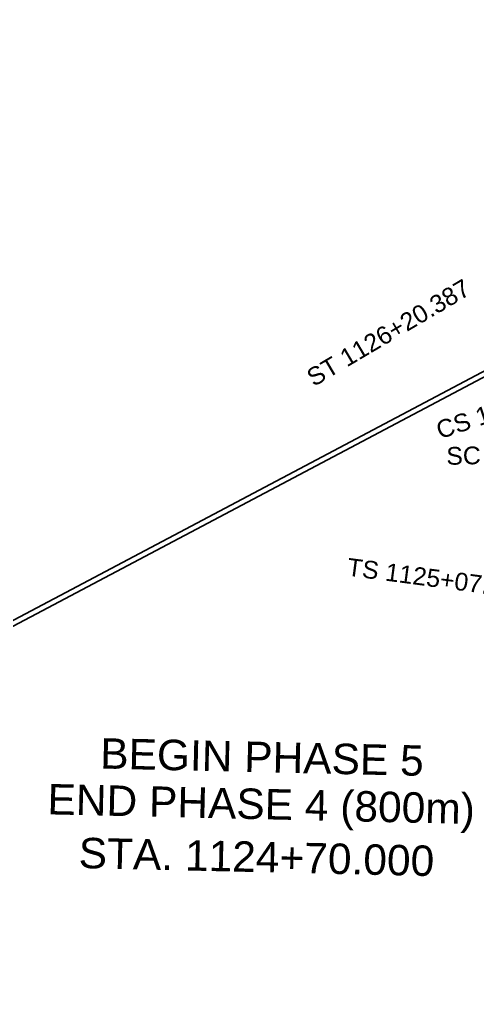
# Model space of a CAD drawing. Extents: x 320145 to 321236, y 534817 to 538266.
# Drawn here: x 320837.6 to 320927.9, y 537057.1 to 537248.5 of the extents above; entities that cross this region are included whole.
import ezdxf
from ezdxf.enums import TextEntityAlignment as Align

# ---------------------------------------------------------------- set-up
doc = ezdxf.new("R2010")
doc.units = 0
doc.layers.add('C-ALGN-L1000Q1-TEXT', color=2, linetype='CONTINUOUS', lineweight=35)
doc.layers.add('C-ALGN-LOCN', color=3, linetype='CONTINUOUS', lineweight=50)
doc.layers.add('G-ANNO-SHTS-NPLT', color=111, linetype='CONTINUOUS', plot=False)
doc.styles.add('Arial', font='arial.ttf')

msp = doc.modelspace()

# ---------------------------------------------------------------- linework, layer by layer
at = {"layer": 'G-ANNO-SHTS-NPLT', "flags": 128}
for points in [[(320754.53, 537107.71), (320613.23, 537901.42), (321030.98, 537975.79), (321152.01, 537295.92), (320817.12, 537118.85)], [(321195.54, 536656.46), (320855.89, 536447.51), (320762.47, 536451.33), (320789.25, 537105.25), (321055.8, 537246.18), (321219.42, 537239.48)]]:
    msp.add_lwpolyline(points, close=True, dxfattribs=at)

# ---------------------------------------------------------------- texts
at = {"layer": 'C-ALGN-L1000Q1-TEXT', "style": 'Arial'}
for s, rotation, p in [('ST 1126+20.387', 30.5726, (320925.96, 537196.04)), ('CS 1125+80.387', 18.4668, (320954.89, 537179.12)), ('SC 1125+47.288', 1.2653, (320958.59, 537163.31)), ('TS 1125+07.288', 352.4979, (320938.23, 537135.95))]:
    msp.add_text(s, height=3.5, rotation=rotation, dxfattribs=at).set_placement(p, align=Align.MIDDLE_RIGHT)
at = {"layer": 'C-ALGN-LOCN', "style": 'Arial'}
for s, p in [('BEGIN PHASE 5', (320885.35, 537100.18)), ('END PHASE 4 (800m)', (320885.19, 537090.92)), ('STA. 1124+70.000', (320884.26, 537080.5))]:
    msp.add_text(s, height=6, rotation=358.6872, dxfattribs=at).set_placement(p, align=Align.CENTER)

doc.saveas('drawing.dxf')
